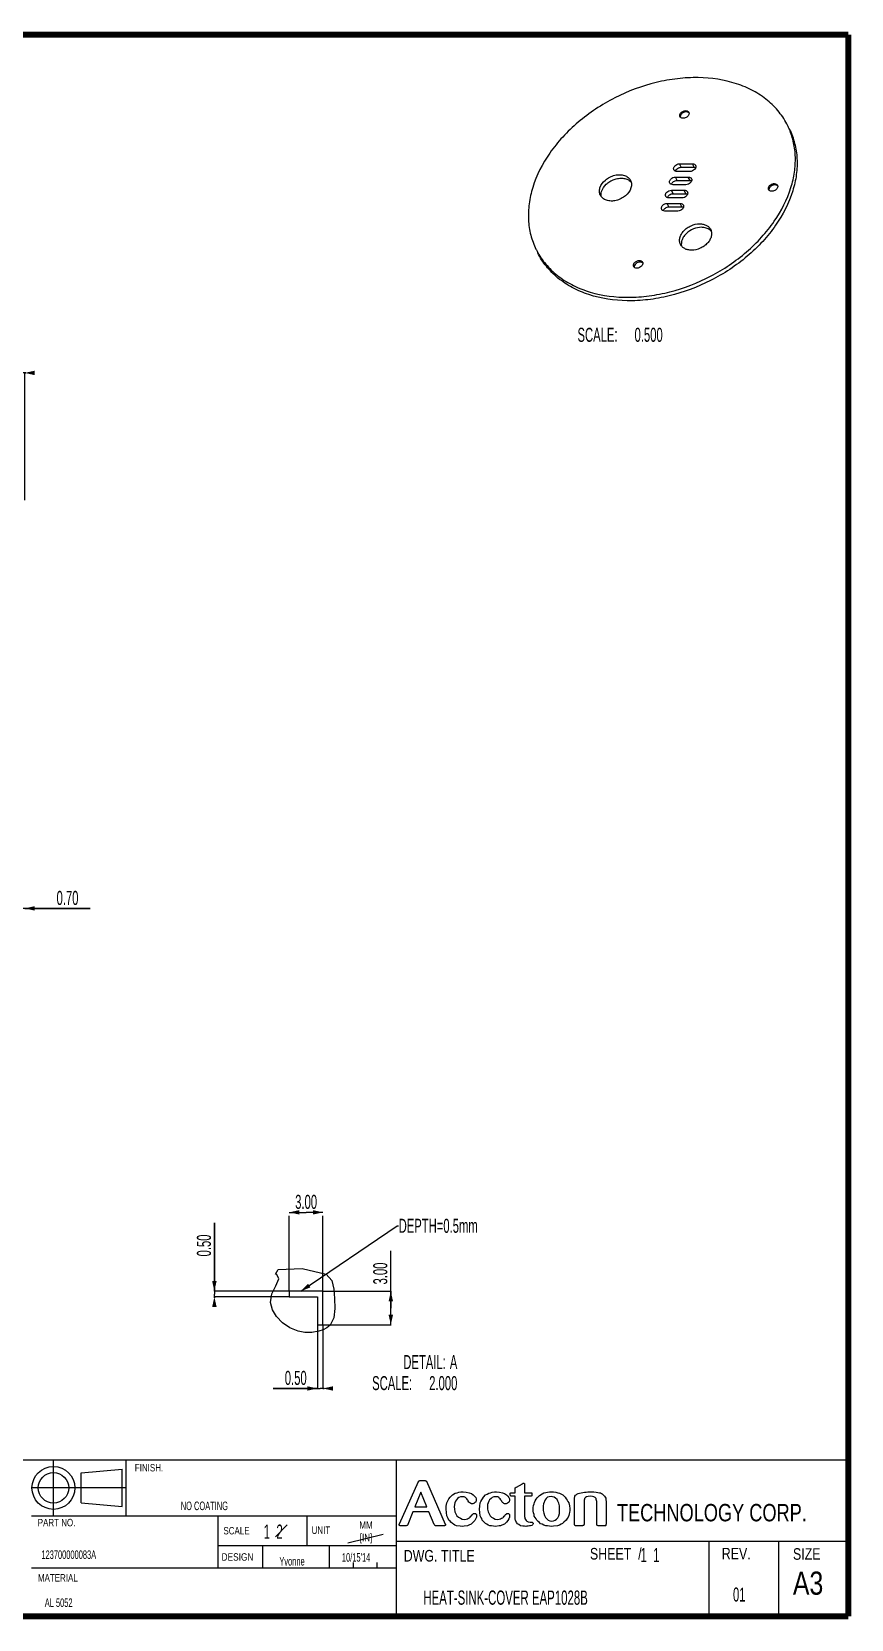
# Model space of a CAD drawing. Header units: millimetres. Extents: x -1 to 407, y -1 to 283.
# Drawn here: x 260.4 to 406.5, y -0.5 to 282.5 of the extents above; entities that cross this region are included whole.
import ezdxf
from ezdxf.enums import TextEntityAlignment as Align

# ---------------------------------------------------------------- set-up
doc = ezdxf.new("R2010")
doc.units = ezdxf.units.MM
doc.header["$LTSCALE"] = 23.1
doc.layers.get('0').update_dxf_attribs({"linetype": 'CONTINUOUS'})
doc.styles.get("Standard").update_dxf_attribs({"font": 'txt', "width": 0.6})
doc.styles.add('TEXTSTYLE_10', font='txt', dxfattribs={"width": 0.836201})
doc.styles.add('TEXTSTYLE_13', font='gdt', dxfattribs={"width": 0.6})
doc.styles.add('TEXTSTYLE_2', font='txt', dxfattribs={"width": 0.8})
doc.styles.add('TEXTSTYLE_3', font='txt', dxfattribs={"width": 0.782203})
doc.dimstyles.new('DIMSTYLE_2', dxfattribs={"dimtxt": 2.5, "dimasz": 1.8, "dimexe": 0.05, "dimexo": 0.0625, "dimtad": 1, "dimzin": 0, "dimdsep": 46, "dimtxsty": 'Standard', "dimblk": '_FILLED', "dimblk1": '_FILLED', "dimblk2": '_FILLED', "dimcen": 0.09, "dimadec": 0, "dimazin": 0, "dimtol": 1, "dimtp": 0.2, "dimtm": 0.2, "dimtfac": 1, "dimtofl": 0, "dimtmove": 0, "dimatfit": 3, "dimldrblk": '_FILLED', "dimfxl": 1, "dimtolj": 1, "dimtzin": 0, "dimarcsym": 0})
doc.dimstyles.new('DIMSTYLE_7', dxfattribs={"dimtxt": 2.5, "dimasz": 1.8, "dimexe": 0.05, "dimexo": 0.0625, "dimtad": 1, "dimzin": 0, "dimdsep": 46, "dimtxsty": 'Standard', "dimblk": '_FILLED', "dimblk1": '_FILLED', "dimblk2": '_FILLED', "dimcen": 0.09, "dimadec": 0, "dimazin": 0, "dimtp": 0.01, "dimtm": 0.01, "dimtfac": 1, "dimtofl": 0, "dimtmove": 0, "dimatfit": 3, "dimldrblk": '_FILLED', "dimfxl": 1, "dimtolj": 1, "dimtzin": 0, "dimarcsym": 0})
doc.dimstyles.new('DIMSTYLE_8', dxfattribs={"dimtxt": 2.5, "dimasz": 1.8, "dimexe": 0.05, "dimexo": 0.0625, "dimtad": 1, "dimlfac": 0.5, "dimzin": 0, "dimdsep": 46, "dimtxsty": 'Standard', "dimblk": '_FILLED', "dimblk1": '_FILLED', "dimblk2": '_FILLED', "dimcen": 0.09, "dimadec": 0, "dimazin": 0, "dimtp": 0.01, "dimtm": 0.01, "dimtfac": 1, "dimtofl": 0, "dimtmove": 0, "dimatfit": 3, "dimldrblk": '_FILLED', "dimfxl": 1, "dimtolj": 1, "dimtzin": 0, "dimarcsym": 0})
doc.dimstyles.get("Standard").update_dxf_attribs({"dimtxt": 2.5, "dimasz": 1.8, "dimexe": 0.05, "dimexo": 0.0625, "dimtad": 1, "dimzin": 0, "dimdsep": 46, "dimtxsty": 'Standard', "dimblk": '_FILLED', "dimblk1": '_FILLED', "dimblk2": '_FILLED', "dimcen": 0.09, "dimadec": 0, "dimazin": 0, "dimtol": 1, "dimtp": 0.01, "dimtm": 0.01, "dimtfac": 1, "dimtofl": 0, "dimtmove": 0, "dimatfit": 3, "dimldrblk": '_FILLED', "dimfxl": 1, "dimtolj": 1, "dimtzin": 0, "dimarcsym": 0})

# ---------------------------------------------------------------- blocks, each defined once
blk = doc.blocks.new('_FILLED')
at = {"color": 0, "linetype": 'ByBlock'}
blk.add_solid([(0, 0), (-1, 0.22), (-1, -0.22)], dxfattribs=at)
blk = doc.blocks.new('*D2')
at = {"color": 2, "linetype": 'Continuous'}
for p, q in [((257.13, 221.69), (230.56, 221.69)), ((230.56, 221.69), (258.13, 221.69)), ((257.13, 198.98), (257.13, 221.74)), ((259.33, 221.69), (258.13, 221.69)), ((259.13, 198.98), (259.13, 221.74)), ((259.13, 221.69), (259.33, 221.69))]:
    blk.add_line(p, q, dxfattribs=at)
at = {"color": 2, "linetype": 'Continuous', "xscale": 1.8, "yscale": 1.8, "zscale": 1.8}
blk.add_blockref('_FILLED', (257.13, 221.69), dxfattribs=at)
at = {"color": 2, "linetype": 'Continuous', "xscale": 1.8, "yscale": 1.8, "zscale": 1.8, "rotation": 180}
blk.add_blockref('_FILLED', (259.13, 221.69), dxfattribs=at)
at = {"color": 2, "linetype": 'Continuous', "width": 0.6}
for s, p in [('(2) ', (239.06, 223.56)), ('2.00', (245.06, 223.56)), ('0.20', (253.98, 223.56))]:
    blk.add_text(s, height=2.5, dxfattribs=at).set_placement(p, align=Align.RIGHT)
at = {"color": 2, "linetype": 'Continuous', "style": 'TEXTSTYLE_13'}
blk.add_text('`', height=2.5, dxfattribs=at).set_placement((247.98, 223.56), align=Align.RIGHT)
blk = doc.blocks.new('*D16')
at = {"color": 2, "linetype": 'Continuous'}
for p, q in [((258.43, 126.22), (258.23, 126.22)), ((258.23, 126.22), (258.78, 126.22)), ((258.43, 117.51), (258.43, 126.27)), ((270.81, 126.22), (258.78, 126.22)), ((259.13, 126.22), (270.81, 126.22))]:
    blk.add_line(p, q, dxfattribs=at)
at = {"color": 2, "linetype": 'Continuous', "xscale": 1.8, "yscale": 1.8, "zscale": 1.8}
blk.add_blockref('_FILLED', (258.43, 126.22), dxfattribs=at)
at = {"color": 2, "linetype": 'Continuous', "xscale": 1.8, "yscale": 1.8, "zscale": 1.8, "rotation": 180}
blk.add_blockref('_FILLED', (259.13, 126.22), dxfattribs=at)
at = {"color": 2, "linetype": 'Continuous', "width": 0.6}
blk.add_text('0.70', height=2.5, dxfattribs=at).set_placement((264.81, 126.84))
blk = doc.blocks.new('*D21')
at = {"color": 2, "linetype": 'Continuous'}
for p, q in [((306.31, 72.03), (309.31, 72.03)), ((306.31, 58.04), (306.31, 71.4)), ((312.31, 72.03), (309.31, 72.03)), ((312.31, 58.04), (312.31, 71.4))]:
    blk.add_line(p, q, dxfattribs=at)
at = {"color": 2, "linetype": 'Continuous', "xscale": 1.8, "yscale": 1.8, "zscale": 1.8, "rotation": 180}
blk.add_blockref('_FILLED', (306.31, 72.03), dxfattribs=at)
at = {"color": 2, "linetype": 'Continuous', "xscale": 1.8, "yscale": 1.8, "zscale": 1.8}
blk.add_blockref('_FILLED', (312.31, 72.03), dxfattribs=at)
at = {"color": 2, "linetype": 'Continuous', "width": 0.6}
blk.add_text('3.00', height=2.5, dxfattribs=at).set_placement((309.31, 72.65), align=Align.CENTER)
blk = doc.blocks.new('*D22')
at = {"color": 2, "linetype": 'Continuous'}
for p, q in [((324.41, 54.97), (324.41, 65.17)), ((312.37, 57.97), (324.46, 57.97)), ((324.41, 57.97), (324.41, 54.97)), ((324.41, 51.97), (324.41, 54.97)), ((312.37, 51.97), (324.46, 51.97))]:
    blk.add_line(p, q, dxfattribs=at)
at = {"color": 2, "linetype": 'Continuous', "xscale": 1.8, "yscale": 1.8, "zscale": 1.8}
for p, rotation in [((324.41, 57.97), 90), ((324.41, 51.97), 270)]:
    blk.add_blockref('_FILLED', p, dxfattribs=dict(at, rotation=rotation))
at = {"color": 2, "linetype": 'Continuous', "width": 0.6}
blk.add_text('3.00', height=2.5, rotation=90, dxfattribs=at).set_placement((323.78, 59.17))
blk = doc.blocks.new('*D23')
at = {"color": 2, "linetype": 'Continuous'}
for p, q in [((292.95, 57.97), (292.95, 70.17)), ((292.95, 70.17), (292.95, 57.47)), ((306.25, 57.97), (292.9, 57.97)), ((306.25, 56.97), (292.9, 56.97)), ((292.95, 56.77), (292.95, 57.47)), ((292.95, 56.97), (292.95, 56.77))]:
    blk.add_line(p, q, dxfattribs=at)
at = {"color": 2, "linetype": 'Continuous', "xscale": 1.8, "yscale": 1.8, "zscale": 1.8}
for p, rotation in [((292.95, 57.97), 270), ((292.95, 56.97), 90)]:
    blk.add_blockref('_FILLED', p, dxfattribs=dict(at, rotation=rotation))
at = {"color": 2, "linetype": 'Continuous', "width": 0.6}
blk.add_text('0.50', height=2.5, rotation=90, dxfattribs=at).set_placement((292.33, 64.17))
blk = doc.blocks.new('*D24')
at = {"color": 2, "linetype": 'Continuous'}
for p, q in [((311.31, 51.91), (311.31, 40.58)), ((312.31, 51.91), (312.31, 40.58)), ((311.31, 40.63), (303.41, 40.63)), ((303.41, 40.63), (311.81, 40.63)), ((312.51, 40.63), (311.81, 40.63)), ((312.31, 40.63), (312.51, 40.63))]:
    blk.add_line(p, q, dxfattribs=at)
at = {"color": 2, "linetype": 'Continuous', "xscale": 1.8, "yscale": 1.8, "zscale": 1.8}
blk.add_blockref('_FILLED', (311.31, 40.63), dxfattribs=at)
at = {"color": 2, "linetype": 'Continuous', "xscale": 1.8, "yscale": 1.8, "zscale": 1.8, "rotation": 180}
blk.add_blockref('_FILLED', (312.31, 40.63), dxfattribs=at)
at = {"color": 2, "linetype": 'Continuous', "width": 0.6}
blk.add_text('0.50', height=2.5, dxfattribs=at).set_placement((309.41, 41.26), align=Align.RIGHT)

msp = doc.modelspace()

# ---------------------------------------------------------------- linework, layer by layer
at = {"color": 7, "linetype": 'Continuous'}
for p, q in [((377.763, 257.593), (375.46, 257.593)), ((375.884, 258.964), (378.186, 258.964)), ((376.189, 258.343), (375.884, 258.964)), ((376.189, 258.343), (378.491, 258.343)), ((378.491, 258.343), (378.186, 258.964)), ((377.037, 255.243), (374.734, 255.243)), ((375.157, 256.614), (377.46, 256.614)), ((375.463, 255.993), (375.157, 256.614)), ((375.463, 255.993), (377.765, 255.993)), ((377.765, 255.993), (377.46, 256.614)), ((373.705, 251.914), (376.008, 251.914)), ((374.01, 251.293), (373.705, 251.914)), ((376.31, 252.893), (374.008, 252.893)), ((374.431, 254.264), (376.734, 254.264)), ((374.736, 253.643), (374.431, 254.264)), ((374.736, 253.643), (377.039, 253.643)), ((376.313, 251.293), (376.008, 251.914)), ((377.039, 253.643), (376.734, 254.264)), ((375.584, 250.543), (373.281, 250.543)), ((374.01, 251.293), (376.313, 251.293)), ((303.859, 61.011), (304.314, 61.813)), ((303.941, 60.986), (303.859, 61.011)), ((303.906, 58.905), (304.455, 60.155)), ((304.024, 60.959), (303.941, 60.986)), ((304.104, 60.929), (304.024, 60.959)), ((304.455, 60.155), (304.104, 60.929)), ((304.314, 61.813), (308.624, 62.03)), ((308.624, 62.03), (312.868, 61.011)), ((312.868, 61.011), (313.892, 59.85)), ((313.892, 59.85), (314.259, 58.352)), ((302.951, 55.978), (303.203, 57.489)), ((303.203, 57.489), (303.906, 58.905)), ((306.31, 57.973), (306.31, 56.973)), ((312.31, 57.973), (306.31, 57.973)), ((306.31, 56.973), (311.31, 56.973)), ((311.31, 56.973), (311.31, 51.973)), ((312.31, 51.973), (312.31, 57.973)), ((314.259, 58.352), (314.342, 56.67)), ((314.342, 56.67), (314.409, 54.875)), ((303.289, 54.645), (302.951, 55.978)), ((304.022, 53.476), (303.289, 54.645)), ((314.409, 54.875), (314.266, 53.23)), ((305.126, 52.338), (304.022, 53.476)), ((306.429, 51.446), (305.126, 52.338)), ((307.872, 50.855), (306.429, 51.446)), ((311.31, 51.973), (312.31, 51.973)), ((312.326, 51.109), (311.557, 50.855)), ((313.029, 51.46), (312.326, 51.109)), ((313.605, 51.92), (313.029, 51.46)), ((314.266, 53.23), (313.605, 51.92)), ((309.076, 50.633), (307.872, 50.855)), ((310.31, 50.633), (309.076, 50.633)), ((311.557, 50.855), (310.31, 50.633)), ((109.517, 27.882), (405.995, 27.894)), ((264.255, 17.928), (264.255, 27.888)), ((269.196, 25.564), (276.528, 26.228)), ((269.196, 20.252), (269.196, 25.564)), ((276.528, 19.588), (276.528, 26.228)), ((277.192, 17.928), (277.192, 27.888)), ((325.412, 0), (325.412, 27.894)), ((277.192, 22.908), (260.341, 22.908)), ((325.952, 16.515), (329.351, 24.022)), ((329.351, 24.124), (329.402, 24.124)), ((329.351, 24.022), (329.351, 24.124)), ((329.402, 24.175), (329.503, 24.175)), ((329.402, 24.124), (329.402, 24.175)), ((329.503, 24.175), (329.554, 24.225)), ((329.554, 24.225), (330.569, 24.225)), ((330.569, 24.225), (330.619, 24.175)), ((330.619, 24.175), (330.67, 24.175)), ((330.67, 24.175), (330.771, 24.073)), ((330.771, 24.073), (334.119, 16.464)), ((346.598, 22.906), (346.75, 23.059)), ((346.598, 22.044), (346.598, 22.906)), ((346.75, 23.059), (346.801, 23.059)), ((346.801, 23.059), (347.866, 23.617)), ((347.866, 23.617), (347.917, 23.667)), ((347.917, 23.667), (347.968, 23.667)), ((347.968, 23.667), (348.018, 23.718)), ((348.018, 23.718), (348.12, 23.718)), ((348.12, 23.718), (348.171, 23.667)), ((348.171, 23.667), (348.221, 23.667)), ((348.221, 23.667), (348.221, 23.617)), ((348.221, 23.617), (348.272, 23.566)), ((348.272, 23.566), (348.272, 22.044)), ((269.196, 20.252), (276.528, 19.588)), ((329.757, 22.146), (328.692, 19.508)), ((330.822, 19.508), (329.757, 22.146)), ((334.272, 19.66), (334.424, 20.218)), ((334.424, 20.218), (334.525, 20.472)), ((334.525, 20.472), (334.627, 20.725)), ((334.627, 20.725), (334.779, 20.979)), ((334.779, 20.979), (334.982, 21.232)), ((334.982, 21.232), (335.388, 21.638)), ((335.388, 21.638), (335.895, 21.943)), ((335.743, 19.914), (335.692, 19.508)), ((335.844, 20.218), (335.743, 19.914)), ((335.946, 20.522), (335.844, 20.218)), ((335.895, 21.943), (336.25, 22.044)), ((336.098, 20.776), (335.946, 20.522)), ((336.301, 21.03), (336.098, 20.776)), ((336.25, 22.044), (336.554, 22.146)), ((336.554, 21.182), (336.301, 21.03)), ((336.554, 22.146), (336.909, 22.196)), ((336.808, 21.283), (336.554, 21.182)), ((337.112, 21.334), (336.808, 21.283)), ((336.909, 22.196), (337.315, 22.196)), ((337.366, 21.334), (337.112, 21.334)), ((337.315, 22.196), (337.873, 22.146)), ((337.518, 21.283), (337.366, 21.334)), ((337.721, 21.182), (337.518, 21.283)), ((337.975, 20.928), (337.721, 21.182)), ((337.873, 22.146), (338.38, 22.044)), ((338.076, 20.776), (337.975, 20.928)), ((338.178, 20.674), (338.076, 20.776)), ((338.228, 20.522), (338.178, 20.674)), ((338.33, 20.37), (338.228, 20.522)), ((338.431, 20.269), (338.33, 20.37)), ((338.38, 22.044), (338.786, 21.892)), ((338.482, 20.218), (338.431, 20.269)), ((338.685, 20.116), (338.482, 20.218)), ((338.786, 20.066), (338.685, 20.116)), ((338.786, 21.892), (339.091, 21.689)), ((339.04, 20.066), (338.786, 20.066)), ((339.192, 20.116), (339.04, 20.066)), ((339.091, 21.689), (339.344, 21.435)), ((339.293, 20.167), (339.192, 20.116)), ((339.446, 20.269), (339.293, 20.167)), ((339.344, 21.435), (339.547, 21.182)), ((339.496, 20.319), (339.446, 20.269)), ((339.598, 20.472), (339.496, 20.319)), ((339.547, 21.182), (339.649, 20.979)), ((339.649, 20.573), (339.598, 20.472)), ((339.649, 20.979), (339.649, 20.573)), ((340.257, 19.66), (340.359, 20.218)), ((340.359, 20.218), (340.46, 20.472)), ((340.46, 20.472), (340.917, 21.232)), ((340.917, 21.232), (341.323, 21.638)), ((341.323, 21.638), (341.576, 21.79)), ((341.576, 21.79), (341.881, 21.943)), ((341.881, 20.522), (341.678, 19.914)), ((341.678, 19.914), (341.678, 19.102)), ((341.881, 21.943), (342.185, 22.044)), ((342.033, 20.776), (341.881, 20.522)), ((342.286, 21.03), (342.033, 20.776)), ((342.185, 22.044), (342.489, 22.146)), ((342.489, 21.182), (342.286, 21.03)), ((342.489, 22.146), (342.895, 22.196)), ((342.794, 21.283), (342.489, 21.182)), ((343.098, 21.334), (342.794, 21.283)), ((342.895, 22.196), (343.25, 22.196)), ((343.301, 21.334), (343.098, 21.334)), ((343.25, 22.196), (343.808, 22.146)), ((343.504, 21.283), (343.301, 21.334)), ((343.656, 21.182), (343.504, 21.283)), ((343.757, 21.08), (343.656, 21.182)), ((343.91, 20.928), (343.757, 21.08)), ((343.808, 22.146), (344.315, 22.044)), ((344.011, 20.776), (343.91, 20.928)), ((344.112, 20.674), (344.011, 20.776)), ((344.214, 20.522), (344.112, 20.674)), ((344.265, 20.37), (344.214, 20.522)), ((344.315, 20.269), (344.265, 20.37)), ((344.315, 22.044), (344.67, 21.892)), ((344.417, 20.218), (344.315, 20.269)), ((344.518, 20.167), (344.417, 20.218)), ((344.569, 20.116), (344.518, 20.167)), ((344.67, 20.066), (344.569, 20.116)), ((344.67, 21.892), (345.026, 21.689)), ((344.975, 20.066), (344.67, 20.066)), ((345.127, 20.116), (344.975, 20.066)), ((345.026, 21.689), (345.279, 21.435)), ((345.228, 20.167), (345.127, 20.116)), ((345.381, 20.269), (345.228, 20.167)), ((345.279, 21.435), (345.482, 21.182)), ((345.482, 20.319), (345.381, 20.269)), ((345.482, 21.182), (345.584, 20.979)), ((345.533, 20.472), (345.482, 20.319)), ((345.584, 20.573), (345.533, 20.472)), ((345.584, 20.979), (345.584, 20.573)), ((345.685, 21.943), (345.736, 21.943)), ((345.685, 21.638), (345.685, 21.943)), ((345.736, 21.537), (345.685, 21.638)), ((345.736, 22.044), (346.598, 22.044)), ((345.736, 21.943), (345.736, 22.044)), ((345.736, 21.486), (345.736, 21.537)), ((345.786, 21.486), (345.736, 21.486)), ((345.786, 21.435), (345.786, 21.486)), ((346.598, 21.435), (345.786, 21.435)), ((346.598, 17.276), (346.598, 21.435)), ((348.272, 22.044), (349.54, 22.044)), ((349.489, 21.435), (348.272, 21.435)), ((348.272, 21.435), (348.272, 17.783)), ((349.54, 21.486), (349.489, 21.486)), ((349.489, 21.486), (349.489, 21.435)), ((349.54, 22.044), (349.54, 21.486)), ((349.845, 19.761), (349.946, 20.066)), ((349.946, 20.066), (350.047, 20.319)), ((350.047, 20.319), (350.149, 20.624)), ((350.149, 20.624), (350.301, 20.877)), ((350.301, 20.877), (350.504, 21.131)), ((350.504, 21.131), (350.656, 21.334)), ((350.656, 21.334), (350.91, 21.537)), ((350.91, 21.537), (351.417, 21.841)), ((351.417, 21.841), (351.721, 21.993)), ((351.62, 20.066), (351.569, 19.711)), ((351.924, 20.776), (351.62, 20.066)), ((351.721, 21.993), (352.026, 22.095)), ((352.127, 21.03), (351.924, 20.776)), ((352.026, 22.095), (352.33, 22.146)), ((352.33, 21.232), (352.127, 21.03)), ((352.33, 22.146), (352.685, 22.196)), ((352.634, 21.334), (352.33, 21.232)), ((352.99, 21.385), (352.634, 21.334)), ((352.685, 22.196), (353.446, 22.196)), ((353.243, 21.334), (352.99, 21.385)), ((353.548, 21.232), (353.243, 21.334)), ((353.446, 22.196), (353.852, 22.146)), ((353.801, 21.08), (353.548, 21.232)), ((354.055, 20.827), (353.801, 21.08)), ((353.852, 22.146), (354.207, 22.044)), ((354.207, 20.522), (354.055, 20.827)), ((354.207, 22.044), (354.511, 21.943)), ((354.359, 20.167), (354.207, 20.522)), ((354.461, 19.711), (354.359, 20.167)), ((354.511, 21.943), (354.816, 21.79)), ((354.816, 21.79), (355.069, 21.638)), ((355.069, 21.638), (355.323, 21.435)), ((355.323, 21.435), (355.526, 21.232)), ((355.526, 21.232), (355.678, 20.979)), ((355.678, 20.979), (355.881, 20.725)), ((355.881, 20.725), (355.982, 20.472)), ((355.982, 20.472), (356.135, 20.218)), ((356.135, 20.218), (356.287, 19.711)), ((357.149, 21.182), (357.2, 21.334)), ((357.149, 16.312), (357.149, 21.182)), ((357.2, 21.334), (357.251, 21.435)), ((357.251, 21.435), (357.352, 21.588)), ((357.352, 21.588), (357.453, 21.689)), ((357.453, 21.689), (357.606, 21.79)), ((357.606, 21.79), (357.809, 21.892)), ((357.809, 21.892), (358.062, 21.943)), ((358.062, 21.943), (358.367, 22.044)), ((358.367, 22.044), (358.62, 22.095)), ((358.62, 22.095), (358.925, 22.146)), ((358.925, 20.877), (358.874, 20.725)), ((358.874, 20.725), (358.874, 16.363)), ((358.925, 22.146), (359.229, 22.146)), ((358.975, 21.03), (358.925, 20.877)), ((359.127, 21.182), (358.975, 21.03)), ((359.33, 21.334), (359.127, 21.182)), ((359.229, 22.146), (359.533, 22.196)), ((359.584, 21.385), (359.33, 21.334)), ((359.533, 22.196), (360.599, 22.196)), ((359.939, 21.435), (359.584, 21.385)), ((360.345, 21.385), (359.939, 21.435)), ((360.599, 21.334), (360.345, 21.385)), ((360.599, 22.196), (361.004, 22.146)), ((360.852, 21.182), (360.599, 21.334)), ((361.004, 21.03), (360.852, 21.182)), ((361.004, 22.146), (361.613, 22.044)), ((361.055, 20.827), (361.004, 21.03)), ((361.106, 20.674), (361.055, 20.827)), ((361.157, 20.472), (361.106, 20.674)), ((361.157, 16.261), (361.157, 20.472)), ((361.613, 22.044), (361.816, 21.993)), ((361.816, 21.993), (361.968, 21.892)), ((361.968, 21.892), (362.07, 21.841)), ((362.07, 21.841), (362.171, 21.79)), ((362.171, 21.79), (362.526, 21.435)), ((362.526, 21.435), (362.628, 21.232)), ((362.628, 21.232), (362.729, 21.08)), ((362.729, 21.08), (362.78, 20.877)), ((362.78, 20.877), (362.78, 20.725)), ((362.78, 20.725), (362.83, 20.573)), ((362.83, 20.573), (362.83, 16.413)), ((260.341, 17.928), (325.412, 17.928)), ((293.54, 17.928), (293.54, 8.632)), ((309.476, 12.616), (309.476, 17.928)), ((328.337, 18.645), (327.424, 16.363)), ((331.177, 18.645), (328.337, 18.645)), ((328.692, 19.508), (330.822, 19.508)), ((332.141, 16.363), (331.177, 18.645)), ((334.272, 19.102), (334.272, 19.66)), ((334.322, 18.493), (334.272, 19.102)), ((334.424, 17.935), (334.322, 18.493)), ((334.525, 17.682), (334.424, 17.935)), ((334.627, 17.428), (334.525, 17.682)), ((334.779, 17.174), (334.627, 17.428)), ((334.982, 16.971), (334.779, 17.174)), ((335.692, 19.508), (335.743, 19.102)), ((335.743, 19.102), (335.844, 18.645)), ((335.844, 18.645), (335.996, 18.29)), ((335.996, 18.29), (336.199, 17.935)), ((336.199, 17.935), (336.453, 17.682)), ((336.453, 17.682), (336.808, 17.479)), ((336.808, 17.479), (337.112, 17.327)), ((337.112, 17.327), (337.518, 17.276)), ((337.518, 17.276), (337.822, 17.327)), ((337.822, 17.327), (338.076, 17.377)), ((338.076, 17.377), (338.279, 17.479)), ((338.279, 17.479), (338.431, 17.58)), ((338.431, 17.58), (338.583, 17.682)), ((338.583, 17.682), (338.685, 17.834)), ((338.685, 17.834), (338.786, 17.935)), ((338.786, 17.935), (338.888, 18.087)), ((338.888, 18.087), (339.141, 18.341)), ((339.395, 17.073), (339.091, 16.769)), ((339.141, 18.341), (339.496, 18.341)), ((339.699, 17.682), (339.395, 17.073)), ((339.496, 18.341), (339.547, 18.29)), ((339.547, 18.29), (339.598, 18.24)), ((339.598, 18.24), (339.699, 18.138)), ((339.699, 18.138), (339.699, 17.682)), ((340.207, 19.102), (340.257, 19.66)), ((340.257, 18.493), (340.207, 19.102)), ((340.359, 17.935), (340.257, 18.493)), ((340.46, 17.682), (340.359, 17.935)), ((340.612, 17.428), (340.46, 17.682)), ((340.714, 17.174), (340.612, 17.428)), ((341.323, 16.566), (340.714, 17.174)), ((341.678, 19.102), (341.779, 18.645)), ((341.779, 18.645), (341.931, 18.29)), ((341.931, 18.29), (342.134, 17.935)), ((342.134, 17.935), (342.388, 17.682)), ((342.388, 17.682), (342.692, 17.479)), ((342.692, 17.479), (343.047, 17.327)), ((343.047, 17.327), (343.453, 17.276)), ((343.453, 17.276), (343.757, 17.327)), ((343.757, 17.327), (343.96, 17.377)), ((343.96, 17.377), (344.163, 17.479)), ((344.163, 17.479), (344.366, 17.58)), ((344.366, 17.58), (344.518, 17.682)), ((344.518, 17.682), (344.62, 17.834)), ((344.62, 17.834), (344.721, 17.935)), ((344.721, 17.935), (344.823, 18.087)), ((344.823, 18.087), (344.873, 18.138)), ((344.873, 18.138), (344.975, 18.189)), ((344.975, 18.189), (345.026, 18.24)), ((345.026, 18.29), (345.076, 18.341)), ((345.026, 18.24), (345.026, 18.29)), ((345.279, 17.073), (345.026, 16.769)), ((345.076, 18.341), (345.381, 18.341)), ((345.482, 17.377), (345.279, 17.073)), ((345.381, 18.341), (345.482, 18.29)), ((345.482, 18.29), (345.533, 18.24)), ((345.584, 17.682), (345.482, 17.377)), ((345.533, 18.24), (345.533, 18.189)), ((345.533, 18.189), (345.584, 18.138)), ((345.584, 18.138), (345.584, 17.682)), ((346.649, 17.124), (346.598, 17.276)), ((346.7, 16.971), (346.649, 17.124)), ((348.272, 17.783), (348.323, 17.631)), ((348.323, 17.631), (348.323, 17.428)), ((348.323, 17.428), (348.424, 17.276)), ((348.424, 17.276), (348.526, 17.073)), ((348.526, 17.073), (348.678, 16.971)), ((349.794, 19.406), (349.845, 19.761)), ((349.794, 18.747), (349.794, 19.406)), ((349.845, 18.442), (349.794, 18.747)), ((349.946, 18.138), (349.845, 18.442)), ((349.997, 17.885), (349.946, 18.138)), ((350.149, 17.631), (349.997, 17.885)), ((350.301, 17.377), (350.149, 17.631)), ((350.453, 17.124), (350.301, 17.377)), ((350.656, 16.921), (350.453, 17.124)), ((351.569, 19.711), (351.569, 18.848)), ((351.569, 18.848), (351.671, 18.392)), ((351.671, 18.392), (351.823, 17.986)), ((351.823, 17.986), (351.975, 17.631)), ((351.975, 17.631), (352.482, 17.124)), ((352.482, 17.124), (352.787, 17.022)), ((352.787, 17.022), (353.091, 16.971)), ((353.091, 16.971), (353.446, 17.022)), ((353.446, 17.022), (353.7, 17.124)), ((353.7, 17.124), (353.953, 17.327)), ((353.953, 17.327), (354.207, 17.58)), ((354.207, 17.58), (354.359, 17.935)), ((354.359, 17.935), (354.461, 18.341)), ((354.511, 19.254), (354.461, 19.711)), ((354.461, 18.341), (354.511, 18.747)), ((354.511, 18.747), (354.511, 19.254)), ((355.678, 17.174), (355.272, 16.769)), ((355.881, 17.428), (355.678, 17.174)), ((356.033, 17.682), (355.881, 17.428)), ((356.135, 17.986), (356.033, 17.682)), ((356.236, 18.29), (356.135, 17.986)), ((356.287, 18.544), (356.236, 18.29)), ((356.287, 19.711), (356.338, 19.203)), ((356.338, 18.899), (356.287, 18.544)), ((356.338, 19.203), (356.338, 18.899)), ((305.937, 16.335), (303.86, 14.155)), ((323.019, 14.592), (316.739, 13.046)), ((325.851, 16.312), (325.902, 16.312)), ((325.902, 16.261), (325.851, 16.312)), ((325.902, 16.413), (325.952, 16.464)), ((325.902, 16.312), (325.902, 16.413)), ((325.952, 16.211), (325.902, 16.261)), ((325.952, 16.464), (325.952, 16.515)), ((326.003, 16.211), (325.952, 16.211)), ((326.054, 16.16), (326.003, 16.211)), ((327.17, 16.16), (326.054, 16.16)), ((327.271, 16.211), (327.17, 16.16)), ((327.322, 16.211), (327.271, 16.211)), ((327.424, 16.312), (327.322, 16.211)), ((327.424, 16.363), (327.424, 16.312)), ((332.192, 16.312), (332.141, 16.363)), ((332.243, 16.261), (332.192, 16.312)), ((332.243, 16.211), (332.243, 16.261)), ((332.344, 16.211), (332.243, 16.211)), ((332.395, 16.16), (332.344, 16.211)), ((334.018, 16.16), (332.395, 16.16)), ((334.069, 16.211), (334.018, 16.16)), ((334.119, 16.211), (334.069, 16.211)), ((334.119, 16.464), (334.119, 16.413)), ((334.119, 16.413), (334.17, 16.413)), ((334.17, 16.261), (334.119, 16.261)), ((334.119, 16.261), (334.119, 16.211)), ((334.17, 16.413), (334.17, 16.261)), ((335.134, 16.769), (334.982, 16.971)), ((335.388, 16.566), (335.134, 16.769)), ((335.59, 16.413), (335.388, 16.566)), ((335.844, 16.261), (335.59, 16.413)), ((336.148, 16.16), (335.844, 16.261)), ((336.757, 16.058), (336.148, 16.16)), ((337.112, 16.008), (336.757, 16.058)), ((337.467, 16.058), (337.112, 16.008)), ((338.076, 16.16), (337.467, 16.058)), ((338.33, 16.261), (338.076, 16.16)), ((338.735, 16.464), (338.33, 16.261)), ((339.091, 16.769), (338.735, 16.464)), ((341.525, 16.413), (341.323, 16.566)), ((341.779, 16.261), (341.525, 16.413)), ((342.083, 16.16), (341.779, 16.261)), ((342.388, 16.109), (342.083, 16.16)), ((343.098, 16.008), (342.388, 16.109)), ((343.707, 16.109), (343.098, 16.008)), ((343.96, 16.16), (343.707, 16.109)), ((344.214, 16.261), (343.96, 16.16)), ((344.67, 16.464), (344.214, 16.261)), ((345.026, 16.769), (344.67, 16.464)), ((346.801, 16.819), (346.7, 16.971)), ((346.902, 16.667), (346.801, 16.819)), ((347.004, 16.515), (346.902, 16.667)), ((347.105, 16.413), (347.004, 16.515)), ((347.258, 16.363), (347.105, 16.413)), ((347.562, 16.16), (347.258, 16.363)), ((347.968, 16.058), (347.562, 16.16)), ((348.221, 16.058), (347.968, 16.058)), ((348.475, 16.008), (348.221, 16.058)), ((348.678, 16.058), (348.475, 16.008)), ((348.678, 16.971), (348.931, 16.87)), ((348.931, 16.058), (348.678, 16.058)), ((348.931, 16.87), (349.236, 16.819)), ((349.134, 16.109), (348.931, 16.058)), ((349.337, 16.16), (349.134, 16.109)), ((349.236, 16.819), (349.439, 16.819)), ((349.54, 16.211), (349.337, 16.16)), ((349.439, 16.819), (349.54, 16.769)), ((349.54, 16.769), (349.642, 16.769)), ((349.692, 16.312), (349.54, 16.211)), ((349.642, 16.769), (349.692, 16.718)), ((349.692, 16.718), (349.743, 16.667)), ((349.743, 16.413), (349.692, 16.312)), ((349.743, 16.667), (349.794, 16.616)), ((349.794, 16.515), (349.743, 16.413)), ((349.794, 16.616), (349.794, 16.515)), ((350.91, 16.718), (350.656, 16.921)), ((351.113, 16.515), (350.91, 16.718)), ((351.417, 16.413), (351.113, 16.515)), ((351.671, 16.261), (351.417, 16.413)), ((352.026, 16.16), (351.671, 16.261)), ((352.33, 16.109), (352.026, 16.16)), ((353.04, 16.008), (352.33, 16.109)), ((353.446, 16.058), (353.04, 16.008)), ((354.156, 16.16), (353.446, 16.058)), ((354.461, 16.261), (354.156, 16.16)), ((354.765, 16.413), (354.461, 16.261)), ((355.019, 16.566), (354.765, 16.413)), ((355.272, 16.769), (355.019, 16.566)), ((357.2, 16.261), (357.149, 16.312)), ((357.2, 16.211), (357.2, 16.261)), ((357.301, 16.211), (357.2, 16.211)), ((357.352, 16.16), (357.301, 16.211)), ((358.62, 16.16), (357.352, 16.16)), ((358.671, 16.211), (358.62, 16.16)), ((358.772, 16.211), (358.671, 16.211)), ((358.823, 16.261), (358.772, 16.211)), ((358.874, 16.363), (358.823, 16.312)), ((358.823, 16.312), (358.823, 16.261)), ((361.207, 16.261), (361.157, 16.261)), ((361.207, 16.211), (361.207, 16.261)), ((361.258, 16.211), (361.207, 16.211)), ((361.359, 16.16), (361.258, 16.211)), ((362.678, 16.16), (361.359, 16.16)), ((362.729, 16.211), (362.678, 16.16)), ((362.78, 16.211), (362.729, 16.211)), ((362.83, 16.413), (362.78, 16.363)), ((362.78, 16.363), (362.78, 16.211)), ((293.54, 12.616), (325.412, 12.616)), ((301.508, 12.616), (301.508, 8.632)), ((313.495, 8.628), (313.495, 12.587)), ((325.412, 13.431), (405.995, 13.431)), ((381.2, 0), (381.2, 13.431)), ((393.598, 0), (393.598, 13.431)), ((260.341, 8.632), (325.412, 8.632)), ((317.753, 8.632), (317.753, 9.608)), ((322.006, 8.632), (322.006, 9.608))]:
    msp.add_line(p, q, dxfattribs=at)
at = {"color": 7, "linetype": 'Continuous', "const_width": 1.033}
for points in [[(405.995, 281.997), (0, 281.997)], [(405.995, 0), (405.995, 281.997)], [(0, 0), (405.995, 0)]]:
    msp.add_lwpolyline(points, dxfattribs=at)
at = {"color": 7, "linetype": 'Continuous'}
for radius in [3.828, 2.719]:
    msp.add_circle((264.255, 22.908), radius, dxfattribs=at)
for centre, radius, start, end in [((376.524, 267.37), 0.492, 184.12926, 189.33853), ((383.485, 260.027), 13.032, 23.10121, 26.13809), ((392.329, 254.359), 0.492, 184.12926, 189.33853), ((361.981, 249.473), 13.014, 206.1391, 208.5992), ((361.986, 249.477), 13.021, 208.59943, 209.17278)]:
    msp.add_arc(centre, radius, start, end, dxfattribs=at)
for points, knots in [([(395.184, 265.768), (394.762, 266.628), (393.71, 268.277), (391.607, 270.383), (389.028, 272.083), (384.956, 273.797), (380.305, 274.477), (375.478, 274.22), (370.404, 273.304), (365.455, 271.454), (360.91, 268.808), (357.787, 266.467), (355.034, 263.832), (352.029, 260.111), (350.387, 256.932), (349.714, 254.754)], [0, 0, 0, 0, 0.0507341, 0.1026058, 0.1565724, 0.21329, 0.3355478, 0.4011141, 0.468899, 0.6080351, 0.6779857, 0.7469983, 0.8142999, 0.8792379, 1, 1, 1, 1]), ([(375.973, 267.378), (375.945, 267.435), (375.912, 267.566), (375.932, 267.699), (375.953, 267.764)], [0, 0, 0, 0, 0.4826419, 1, 1, 1, 1]), ([(375.953, 267.764), (376.001, 267.922), (376.168, 268.14), (376.46, 268.332), (376.717, 268.428), (376.978, 268.461), (377.221, 268.425), (377.422, 268.323), (377.514, 268.21), (377.544, 268.15)], [0, 0, 0, 0, 0.2513302, 0.3906546, 0.5303914, 0.6640539, 0.7868474, 0.8975455, 1, 1, 1, 1]), ([(377.564, 267.764), (377.516, 267.606), (377.349, 267.387), (377.057, 267.196), (376.8, 267.099), (376.538, 267.067), (376.296, 267.102), (376.095, 267.205), (376.003, 267.318), (375.973, 267.378)], [0, 0, 0, 0, 0.2513302, 0.3906546, 0.5303914, 0.6640539, 0.7868474, 0.8975455, 1, 1, 1, 1]), ([(376.059, 267.546), (376.054, 267.529), (376.036, 267.46), (376.029, 267.387), (376.033, 267.335)], [0, 0, 0, 0, 0.2590607, 1, 1, 1, 1]), ([(377.51, 268.101), (377.406, 268.18), (377.195, 268.243), (376.911, 268.226), (376.684, 268.164), (376.471, 268.057), (376.233, 267.873), (376.101, 267.682), (376.059, 267.546)], [0, 0, 0, 0, 0.2239072, 0.3518007, 0.4863603, 0.6231638, 0.7573145, 1, 1, 1, 1]), ([(377.544, 268.15), (377.572, 268.093), (377.604, 267.961), (377.584, 267.829), (377.564, 267.764)], [0, 0, 0, 0, 0.4826419, 1, 1, 1, 1]), ([(395.767, 254.754), (396.042, 255.645), (396.454, 257.432), (396.622, 260.128), (396.32, 262.724), (395.802, 264.363), (395.471, 265.14)], [0, 0, 0, 0, 0.2639778, 0.5168293, 0.7610307, 1, 1, 1, 1]), ([(395.489, 265.146), (395.885, 264.339), (396.516, 262.619), (396.925, 259.865), (396.796, 256.99), (396.366, 255.082), (396.072, 254.132)], [0, 0, 0, 0, 0.2390839, 0.4829179, 0.7355699, 1, 1, 1, 1]), ([(374.886, 257.893), (374.861, 257.945), (374.829, 258.062), (374.847, 258.249), (374.925, 258.435), (375.103, 258.671), (375.423, 258.892), (375.731, 258.964), (375.884, 258.964)], [0, 0, 0, 0, 0.1017786, 0.2097314, 0.327518, 0.4555078, 0.7296596, 1, 1, 1, 1]), ([(375.46, 257.593), (375.34, 257.593), (375.159, 257.627), (374.973, 257.76), (374.909, 257.847), (374.886, 257.893)], [0, 0, 0, 0, 0.5332136, 0.7722588, 1, 1, 1, 1]), ([(375.17, 257.652), (375.229, 257.851), (375.464, 258.116), (375.853, 258.303), (376.079, 258.343), (376.189, 258.343)], [0, 0, 0, 0, 0.4799773, 0.7448597, 1, 1, 1, 1]), ([(378.76, 258.664), (378.785, 258.613), (378.817, 258.496), (378.799, 258.309), (378.721, 258.123), (378.543, 257.887), (378.223, 257.666), (377.915, 257.593), (377.763, 257.593)], [0, 0, 0, 0, 0.1017786, 0.2097314, 0.327518, 0.4555078, 0.7296596, 1, 1, 1, 1]), ([(378.186, 258.964), (378.307, 258.964), (378.487, 258.93), (378.674, 258.798), (378.737, 258.711), (378.76, 258.664)], [0, 0, 0, 0, 0.5332136, 0.7722588, 1, 1, 1, 1]), ([(378.491, 258.343), (378.518, 258.343), (378.617, 258.338), (378.717, 258.317), (378.786, 258.289)], [0, 0, 0, 0, 0.2615163, 1, 1, 1, 1]), ([(349.714, 254.754), (349.42, 253.803), (348.99, 251.896), (348.861, 249.021), (349.27, 246.267), (349.901, 244.547), (350.297, 243.74)], [0, 0, 0, 0, 0.2644305, 0.5170821, 0.760916, 1, 1, 1, 1]), ([(350.617, 243.13), (351.079, 242.303), (352.201, 240.726), (354.38, 238.735), (357.005, 237.147), (361.104, 235.576), (365.731, 235.011), (370.509, 235.353), (375.507, 236.336), (381.56, 238.68), (386.938, 242.289), (390.56, 245.803), (393.498, 249.478), (395.104, 252.609), (395.767, 254.754)], [0, 0, 0, 0, 0.0507626, 0.1028756, 0.1572093, 0.2143323, 0.337267, 0.4030067, 0.4708428, 0.6097586, 0.747976, 0.8149854, 0.8796476, 1, 1, 1, 1]), ([(361.702, 254.683), (361.87, 255.225), (362.441, 255.974), (363.444, 256.631), (364.324, 256.961), (365.22, 257.072), (366.051, 256.952), (366.639, 256.649), (366.982, 256.306), (367.108, 256.108), (367.159, 256.005)], [0, 0, 0, 0, 0.2511863, 0.3904297, 0.5300848, 0.6636663, 0.786382, 0.8970102, 0.9490756, 1, 1, 1, 1]), ([(362.007, 254.061), (362.154, 254.536), (362.622, 255.202), (363.46, 255.839), (364.211, 256.203), (365.005, 256.405), (365.784, 256.43), (366.491, 256.273), (366.896, 256.041), (367.061, 255.899)], [0, 0, 0, 0, 0.2432826, 0.3778681, 0.5148449, 0.6491352, 0.776217, 0.8932135, 1, 1, 1, 1]), ([(367.061, 255.899), (367.082, 255.88), (367.164, 255.807), (367.239, 255.725), (367.29, 255.66)], [0, 0, 0, 0, 0.252958, 1, 1, 1, 1]), ([(367.159, 256.005), (367.254, 255.81), (367.366, 255.36), (367.297, 254.905), (367.229, 254.683)], [0, 0, 0, 0, 0.4825688, 1, 1, 1, 1]), ([(374.16, 255.543), (374.135, 255.595), (374.103, 255.712), (374.121, 255.899), (374.199, 256.085), (374.377, 256.321), (374.697, 256.542), (375.005, 256.614), (375.157, 256.614)], [0, 0, 0, 0, 0.1017786, 0.2097314, 0.327518, 0.4555078, 0.7296596, 1, 1, 1, 1]), ([(374.734, 255.243), (374.613, 255.243), (374.433, 255.277), (374.246, 255.41), (374.183, 255.497), (374.16, 255.543)], [0, 0, 0, 0, 0.5332136, 0.7722588, 1, 1, 1, 1]), ([(374.443, 255.302), (374.503, 255.501), (374.737, 255.766), (375.127, 255.953), (375.352, 255.993), (375.463, 255.993)], [0, 0, 0, 0, 0.4799773, 0.7448597, 1, 1, 1, 1]), ([(378.034, 256.314), (378.059, 256.263), (378.091, 256.146), (378.073, 255.959), (377.995, 255.773), (377.817, 255.537), (377.497, 255.316), (377.189, 255.243), (377.037, 255.243)], [0, 0, 0, 0, 0.1017786, 0.2097314, 0.327518, 0.4555078, 0.7296596, 1, 1, 1, 1]), ([(377.46, 256.614), (377.581, 256.614), (377.761, 256.58), (377.948, 256.448), (378.011, 256.361), (378.034, 256.314)], [0, 0, 0, 0, 0.5332136, 0.7722588, 1, 1, 1, 1]), ([(377.765, 255.993), (377.791, 255.993), (377.891, 255.988), (377.991, 255.967), (378.06, 255.94)], [0, 0, 0, 0, 0.2615163, 1, 1, 1, 1]), ([(391.779, 254.367), (391.751, 254.424), (391.718, 254.556), (391.738, 254.688), (391.758, 254.753)], [0, 0, 0, 0, 0.4826419, 1, 1, 1, 1]), ([(391.758, 254.753), (391.807, 254.911), (391.974, 255.13), (392.266, 255.321), (392.523, 255.418), (392.784, 255.45), (393.027, 255.415), (393.228, 255.312), (393.32, 255.199), (393.349, 255.139)], [0, 0, 0, 0, 0.2513302, 0.3906546, 0.5303914, 0.6640539, 0.7868474, 0.8975455, 1, 1, 1, 1]), ([(393.37, 254.753), (393.321, 254.595), (393.155, 254.377), (392.862, 254.185), (392.605, 254.089), (392.344, 254.056), (392.102, 254.092), (391.9, 254.194), (391.808, 254.307), (391.779, 254.367)], [0, 0, 0, 0, 0.2513302, 0.3906546, 0.5303914, 0.6640539, 0.7868474, 0.8975455, 1, 1, 1, 1]), ([(393.316, 255.09), (393.212, 255.17), (393, 255.232), (392.716, 255.215), (392.49, 255.153), (392.276, 255.046), (392.039, 254.862), (391.907, 254.671), (391.865, 254.536)], [0, 0, 0, 0, 0.2239072, 0.3518007, 0.4863603, 0.6231638, 0.7573145, 1, 1, 1, 1]), ([(393.349, 255.139), (393.377, 255.082), (393.41, 254.951), (393.39, 254.818), (393.37, 254.753)], [0, 0, 0, 0, 0.4826419, 1, 1, 1, 1]), ([(396.072, 254.132), (395.399, 251.954), (393.757, 248.774), (390.752, 245.054), (387.999, 242.418), (384.875, 240.078), (380.331, 237.432), (375.382, 235.582), (370.308, 234.666), (365.481, 234.409), (360.83, 235.089), (356.758, 236.803), (354.179, 238.503), (352.075, 240.609), (351.024, 242.259), (350.602, 243.118)], [0, 0, 0, 0, 0.1207622, 0.1857003, 0.253002, 0.3220146, 0.3919653, 0.5311014, 0.5988865, 0.6644527, 0.7867103, 0.8434278, 0.8973943, 0.9492659, 1, 1, 1, 1]), ([(361.773, 253.361), (361.677, 253.556), (361.565, 254.006), (361.634, 254.461), (361.702, 254.683)], [0, 0, 0, 0, 0.4825688, 1, 1, 1, 1]), ([(367.229, 254.683), (367.061, 254.141), (366.49, 253.392), (365.488, 252.735), (364.607, 252.405), (363.711, 252.294), (362.88, 252.414), (362.292, 252.716), (361.949, 253.06), (361.823, 253.258), (361.773, 253.361)], [0, 0, 0, 0, 0.2511863, 0.3904297, 0.5300848, 0.6636663, 0.786382, 0.8970102, 0.9490756, 1, 1, 1, 1]), ([(361.954, 253.091), (361.92, 253.245), (361.895, 253.576), (361.958, 253.901), (362.007, 254.061)], [0, 0, 0, 0, 0.4851316, 1, 1, 1, 1]), ([(372.708, 250.843), (372.683, 250.895), (372.651, 251.012), (372.669, 251.199), (372.747, 251.385), (372.924, 251.621), (373.245, 251.842), (373.553, 251.914), (373.705, 251.914)], [0, 0, 0, 0, 0.1017786, 0.2097314, 0.327518, 0.4555078, 0.7296596, 1, 1, 1, 1]), ([(373.434, 253.193), (373.409, 253.245), (373.377, 253.362), (373.395, 253.549), (373.473, 253.735), (373.651, 253.971), (373.971, 254.192), (374.279, 254.264), (374.431, 254.264)], [0, 0, 0, 0, 0.1017786, 0.2097314, 0.327518, 0.4555078, 0.7296596, 1, 1, 1, 1]), ([(374.008, 252.893), (373.887, 252.893), (373.707, 252.927), (373.52, 253.06), (373.457, 253.147), (373.434, 253.193)], [0, 0, 0, 0, 0.5332136, 0.7722588, 1, 1, 1, 1]), ([(373.717, 252.952), (373.777, 253.151), (374.011, 253.416), (374.4, 253.603), (374.626, 253.643), (374.736, 253.643)], [0, 0, 0, 0, 0.4799773, 0.7448597, 1, 1, 1, 1]), ([(376.008, 251.914), (376.128, 251.914), (376.309, 251.88), (376.495, 251.748), (376.559, 251.661), (376.581, 251.614)], [0, 0, 0, 0, 0.5332136, 0.7722588, 1, 1, 1, 1]), ([(377.308, 253.964), (377.333, 253.913), (377.365, 253.796), (377.347, 253.609), (377.269, 253.423), (377.091, 253.187), (376.771, 252.966), (376.463, 252.893), (376.31, 252.893)], [0, 0, 0, 0, 0.1017786, 0.2097314, 0.327518, 0.4555078, 0.7296596, 1, 1, 1, 1]), ([(376.734, 254.264), (376.854, 254.264), (377.035, 254.23), (377.221, 254.098), (377.285, 254.011), (377.308, 253.964)], [0, 0, 0, 0, 0.5332136, 0.7722588, 1, 1, 1, 1]), ([(377.039, 253.643), (377.065, 253.643), (377.165, 253.638), (377.265, 253.617), (377.333, 253.59)], [0, 0, 0, 0, 0.2615163, 1, 1, 1, 1]), ([(391.865, 254.536), (391.859, 254.518), (391.841, 254.449), (391.835, 254.377), (391.839, 254.324)], [0, 0, 0, 0, 0.2590607, 1, 1, 1, 1]), ([(373.281, 250.543), (373.161, 250.543), (372.981, 250.577), (372.794, 250.71), (372.731, 250.797), (372.708, 250.843)], [0, 0, 0, 0, 0.5332136, 0.7722588, 1, 1, 1, 1]), ([(372.991, 250.602), (373.051, 250.801), (373.285, 251.066), (373.674, 251.253), (373.9, 251.293), (374.01, 251.293)], [0, 0, 0, 0, 0.4799773, 0.7448597, 1, 1, 1, 1]), ([(376.581, 251.614), (376.607, 251.563), (376.638, 251.446), (376.62, 251.259), (376.543, 251.073), (376.365, 250.837), (376.045, 250.616), (375.736, 250.543), (375.584, 250.543)], [0, 0, 0, 0, 0.1017786, 0.2097314, 0.327518, 0.4555078, 0.7296596, 1, 1, 1, 1]), ([(376.313, 251.293), (376.339, 251.293), (376.439, 251.288), (376.539, 251.267), (376.607, 251.24)], [0, 0, 0, 0, 0.2615163, 1, 1, 1, 1]), ([(376.067, 244.596), (375.98, 244.773), (375.872, 245.174), (375.934, 245.815), (376.201, 246.453), (376.648, 247.047), (377.244, 247.559), (378.165, 248.079), (378.964, 248.268), (379.486, 248.268)], [0, 0, 0, 0, 0.1016378, 0.2094457, 0.3270741, 0.4548915, 0.5905694, 0.7300565, 1, 1, 1, 1]), ([(379.791, 247.646), (379.307, 247.646), (378.323, 247.431), (377.274, 246.765), (376.647, 246.045), (376.332, 245.464), (376.185, 244.866), (376.212, 244.47), (376.257, 244.288)], [0, 0, 0, 0, 0.2657959, 0.5375887, 0.6664993, 0.7865782, 0.897143, 1, 1, 1, 1]), ([(381.453, 247.239), (381.54, 247.063), (381.648, 246.661), (381.586, 246.021), (381.32, 245.382), (380.872, 244.788), (380.277, 244.277), (379.355, 243.757), (378.556, 243.568), (378.034, 243.568)], [0, 0, 0, 0, 0.1016378, 0.2094457, 0.3270741, 0.4548915, 0.5905694, 0.7300565, 1, 1, 1, 1]), ([(379.486, 248.268), (379.702, 248.268), (380.12, 248.226), (380.694, 248.026), (381.158, 247.697), (381.376, 247.398), (381.453, 247.239)], [0, 0, 0, 0, 0.2779637, 0.5349545, 0.7731481, 1, 1, 1, 1]), ([(381.351, 247.137), (381.151, 247.308), (380.644, 247.572), (380.084, 247.646), (379.791, 247.646)], [0, 0, 0, 0, 0.4727268, 1, 1, 1, 1]), ([(381.561, 246.924), (381.545, 246.943), (381.48, 247.019), (381.408, 247.089), (381.351, 247.137)], [0, 0, 0, 0, 0.2477197, 1, 1, 1, 1]), ([(378.034, 243.568), (377.818, 243.568), (377.4, 243.609), (376.827, 243.81), (376.362, 244.139), (376.145, 244.438), (376.067, 244.596)], [0, 0, 0, 0, 0.2779637, 0.5349545, 0.7731481, 1, 1, 1, 1]), ([(367.719, 240.66), (367.694, 240.711), (367.662, 240.829), (367.68, 241.015), (367.758, 241.202), (367.935, 241.437), (368.256, 241.658), (368.564, 241.731), (368.716, 241.731)], [0, 0, 0, 0, 0.1017727, 0.2097226, 0.3275057, 0.4554954, 0.7296583, 1, 1, 1, 1]), ([(368.292, 240.36), (368.172, 240.36), (367.992, 240.394), (367.805, 240.527), (367.742, 240.614), (367.719, 240.66)], [0, 0, 0, 0, 0.5332091, 0.7722757, 1, 1, 1, 1]), ([(368.85, 241.458), (368.716, 241.458), (368.442, 241.4), (368.093, 241.19), (367.85, 240.893), (367.796, 240.647), (367.809, 240.538)], [0, 0, 0, 0, 0.2638058, 0.534707, 0.7848205, 1, 1, 1, 1]), ([(369.29, 241.431), (369.315, 241.38), (369.347, 241.262), (369.329, 241.076), (369.251, 240.889), (369.073, 240.654), (368.753, 240.433), (368.445, 240.36), (368.292, 240.36)], [0, 0, 0, 0, 0.1017727, 0.2097226, 0.3275057, 0.4554954, 0.7296583, 1, 1, 1, 1]), ([(368.716, 241.731), (368.836, 241.731), (369.017, 241.697), (369.204, 241.564), (369.267, 241.477), (369.29, 241.431)], [0, 0, 0, 0, 0.5332091, 0.7722757, 1, 1, 1, 1]), ([(369.252, 241.349), (369.225, 241.367), (369.101, 241.433), (368.957, 241.458), (368.85, 241.458)], [0, 0, 0, 0, 0.2340522, 1, 1, 1, 1])]:
    msp.add_open_spline(points, degree=3, knots=knots, dxfattribs=at)
for points in [[(377.59, 268.025), (377.566, 268.053), (377.539, 268.079), (377.51, 268.101)], [(393.395, 255.014), (393.372, 255.042), (393.345, 255.068), (393.316, 255.09)], [(369.334, 241.283), (369.309, 241.307), (369.282, 241.329), (369.252, 241.349)]]:
    msp.add_open_spline(points, degree=3, dxfattribs=at)

# ---------------------------------------------------------------- texts
at = {"color": 2, "linetype": 'Continuous', "width": 0.6}
for s, p in [('SCALE: ', (365.393, 227.23)), ('0.500', (372.893, 227.23)), ('DETAIL: ', (334.774, 44.083)), ('A', (336.274, 44.083)), ('SCALE: ', (328.774, 40.333)), ('2.000', (336.274, 40.333))]:
    msp.add_text(s, height=2.5, dxfattribs=at).set_placement(p, align=Align.RIGHT)
for s, height, p in [('DEPTH=0.5mm', 2.5, (325.808, 68.382)), ('NO COATING', 1.524, (286.955, 18.94)), ('1  2', 2.54, (301.74, 13.829)), ('123700000083A', 1.524, (262.108, 10.233)), ("10/15'14", 1.524, (315.69, 9.747)), ('1  1', 2.54, (368.929, 9.663)), ('Yvonne', 1.524, (304.538, 9.055)), ('AL 5052', 1.524, (262.708, 1.674)), ('HEAT-SINK-COVER EAP1028B', 2.54, (330.206, 2.067)), ('01', 2.5, (385.426, 2.643))]:
    msp.add_text(s, height=height, dxfattribs=at).set_placement(p)
at = {"color": 7, "linetype": 'Continuous', "style": 'TEXTSTYLE_2', "width": 0.8}
for s, height, p in [('FINISH.', 1.328, (281.29, 25.838)), ('MM', 1.328, (319.989, 15.605)), ('[IN]', 1.328, (319.989, 13.392)), ('A3', 4.1325, (398.818, 3.853))]:
    msp.add_text(s, height=height, dxfattribs=at).set_placement(p, align=Align.CENTER)
at = {"color": 7, "linetype": 'Continuous'}
for s, height, style, width, p in [('TECHNOLOGY CORP.', 3.09938, 'TEXTSTYLE_3', 0.782203, (364.73, 16.941)), ('PART NO.', 1.328, 'TEXTSTYLE_2', 0.8, (261.454, 16.051)), ('SCALE', 1.328, 'TEXTSTYLE_2', 0.8, (294.562, 14.609)), ('UNIT', 1.328, 'TEXTSTYLE_2', 0.8, (310.288, 14.696)), ('DWG. TITLE', 2.0663, 'TEXTSTYLE_2', 0.8, (326.712, 9.771)), ('SHEET  /', 2.0663, 'TEXTSTYLE_2', 0.8, (359.918, 10.129)), ('REV.', 2.0663, 'TEXTSTYLE_2', 0.8, (383.422, 10.147)), ('SIZE', 2.0663, 'TEXTSTYLE_2', 0.8, (396.117, 10.09)), ('DESIGN', 1.328, 'TEXTSTYLE_10', 0.836201, (294.225, 9.928)), ('MATERIAL', 1.328, 'TEXTSTYLE_2', 0.8, (261.487, 6.204))]:
    msp.add_text(s, height=height, dxfattribs=dict(at, style=style, width=width)).set_placement(p)

# ---------------------------------------------------------------- dimensions: what is measured, and where the dimension line sits
at = {"color": 2, "linetype": 'Continuous'}
dim = msp.add_linear_dim(base=(257.129, 221.686), p1=(259.129, 198.916), p2=(257.129, 198.916), angle=180, text='(2) <>', dimstyle='DIMSTYLE_2', dxfattribs=at)
dim.commit()
dim.dimension.update_dxf_attribs({"geometry": '*D2', "text_midpoint": (243.521, 221.686), "dimtype": 160})
for base, p1, p2, dimstyle, picture, middle in [((259.129, 126.218), (258.429, 117.449), (259.129, 148.916), 'DIMSTYLE_7', '*D16', (267.813, 126.218)), ((312.31, 40.633), (311.31, 51.973), (312.31, 51.973), 'DIMSTYLE_8', '*D24', (306.408, 40.633))]:
    dim = msp.add_linear_dim(base=base, p1=p1, p2=p2, dimstyle=dimstyle, dxfattribs=at)
    dim.commit()
    dim.dimension.update_dxf_attribs({"geometry": picture, "text_midpoint": middle, "dimtype": 160})
for base, p1, p2, angle, picture, middle in [((306.31, 72.03), (312.31, 57.973), (306.31, 57.973), 180, '*D21', (309.31, 72.03)), ((292.951, 56.973), (306.31, 57.973), (306.31, 56.973), 270, '*D23', (292.951, 67.174)), ((324.409, 57.973), (312.31, 51.973), (312.31, 57.973), 90, '*D22', (324.409, 62.175))]:
    dim = msp.add_linear_dim(base=base, p1=p1, p2=p2, angle=angle, dimstyle='DIMSTYLE_8', dxfattribs=at)
    dim.commit()
    dim.dimension.update_dxf_attribs({"geometry": picture, "text_midpoint": middle, "dimtype": 160})

# ---------------------------------------------------------------- leaders
msp.add_leader([(308.375, 57.973), (325.558, 69.632), (325.808, 69.632)], dimstyle='Standard', override={"dimtad": 0}, dxfattribs=at)

doc.saveas('drawing.dxf')
